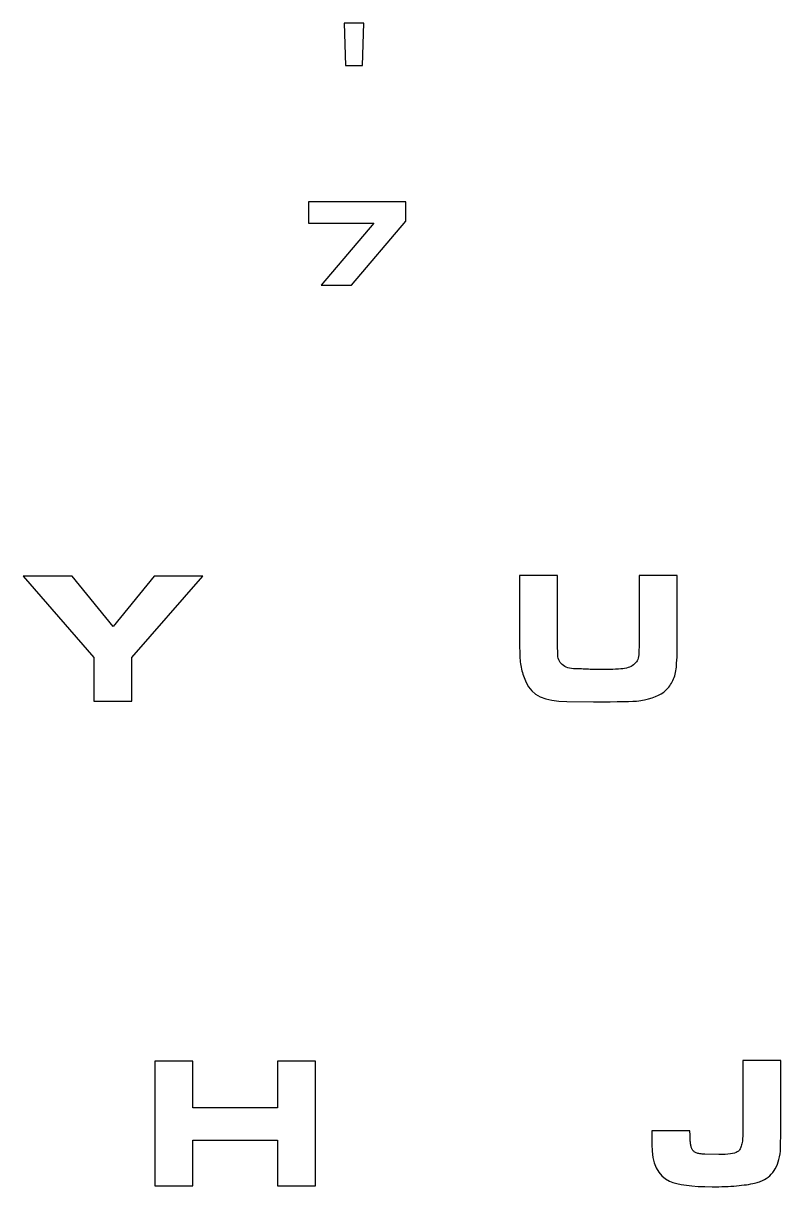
# Model space of a CAD drawing. Header units: metres. Extents: x -11 to 249, y -82 to 6.
# Drawn here: x 101 to 130.69, y -39.92 to 5.67 of the extents above; entities that cross this region are included whole.
import ezdxf

# ---------------------------------------------------------------- set-up
doc = ezdxf.new("R2010")
doc.units = ezdxf.units.M

msp = doc.modelspace()

# ---------------------------------------------------------------- linework, layer by layer
for p, q in [((113.581, 5.66762), (113.625, 4.00874)), ((114.346, 5.66762), (113.581, 5.66762)), ((114.303, 4.00874), (114.346, 5.66762)), ((113.625, 4.00874), (114.303, 4.00874)), ((115.997, -1.32582), (112.18, -1.32582)), ((112.18, -1.32582), (112.18, -2.17062)), ((115.997, -2.08543), (115.997, -1.32582)), ((112.18, -2.17062), (114.746, -2.17062)), ((114.746, -2.17062), (112.682, -4.59749)), ((113.868, -4.59749), (115.997, -2.08543)), ((112.682, -4.59749), (113.868, -4.59749)), ((101.005, -15.9986), (103.776, -19.1814)), ((102.921, -15.9986), (101.005, -15.9986)), ((104.528, -17.9653), (102.921, -15.9986)), ((106.136, -15.9986), (104.528, -17.9653)), ((105.265, -19.1814), (108.044, -15.9986)), ((108.044, -15.9986), (106.136, -15.9986)), ((121.941, -15.9704), (120.452, -15.9704)), ((120.452, -15.9704), (120.452, -18.6657)), ((121.941, -18.7429), (121.941, -15.9704)), ((126.624, -15.9704), (125.135, -15.9704)), ((125.135, -15.9704), (125.135, -18.6426)), ((126.624, -19.1741), (126.624, -15.9704)), ((120.452, -18.6657), (120.464, -19.0607)), ((125.135, -18.6426), (125.123, -19.0173)), ((120.464, -19.0607), (120.465, -19.1355)), ((120.465, -19.1355), (120.468, -19.2094)), ((121.945, -19.0157), (121.941, -18.7429)), ((121.948, -19.085), (121.945, -19.0157)), ((121.956, -19.1504), (121.948, -19.085)), ((125.113, -19.1442), (125.1, -19.202)), ((125.12, -19.0826), (125.113, -19.1442)), ((125.123, -19.0173), (125.12, -19.0826)), ((103.776, -19.1814), (103.776, -20.8869)), ((105.265, -20.8869), (105.265, -19.1814)), ((120.468, -19.2094), (120.473, -19.2824)), ((120.473, -19.2824), (120.48, -19.3544)), ((120.48, -19.3544), (120.489, -19.4254)), ((120.489, -19.4254), (120.5, -19.4955)), ((120.5, -19.4955), (120.514, -19.5646)), ((120.514, -19.5646), (120.529, -19.6328)), ((121.97, -19.2119), (121.956, -19.1504)), ((121.99, -19.2696), (121.97, -19.2119)), ((122.015, -19.3234), (121.99, -19.2696)), ((122.046, -19.3733), (122.015, -19.3234)), ((122.082, -19.4193), (122.046, -19.3733)), ((122.124, -19.4615), (122.082, -19.4193)), ((122.171, -19.4991), (122.124, -19.4615)), ((122.224, -19.5318), (122.171, -19.4991)), ((122.282, -19.5594), (122.224, -19.5318)), ((122.345, -19.5821), (122.282, -19.5594)), ((122.413, -19.5997), (122.345, -19.5821)), ((122.486, -19.6122), (122.413, -19.5997)), ((124.638, -19.5948), (124.569, -19.6093)), ((124.703, -19.5769), (124.638, -19.5948)), ((124.763, -19.5555), (124.703, -19.5769)), ((124.819, -19.5306), (124.763, -19.5555)), ((124.87, -19.5022), (124.819, -19.5306)), ((124.917, -19.4702), (124.87, -19.5022)), ((124.96, -19.4348), (124.917, -19.4702)), ((124.998, -19.3958), (124.96, -19.4348)), ((125.031, -19.353), (124.998, -19.3958)), ((125.059, -19.3064), (125.031, -19.353)), ((125.082, -19.2561), (125.059, -19.3064)), ((125.1, -19.202), (125.082, -19.2561)), ((126.591, -19.6274), (126.598, -19.5545)), ((126.598, -19.5545), (126.603, -19.4793)), ((126.603, -19.4793), (126.604, -19.4021)), ((126.604, -19.4021), (126.624, -19.1741)), ((120.529, -19.6328), (120.546, -19.7003)), ((120.546, -19.7003), (120.565, -19.7675)), ((120.565, -19.7675), (120.585, -19.8344)), ((120.585, -19.8344), (120.607, -19.9009)), ((120.607, -19.9009), (120.631, -19.9672)), ((120.631, -19.9672), (120.656, -20.0331)), ((120.656, -20.0331), (120.683, -20.0988)), ((122.565, -19.6198), (122.486, -19.6122)), ((122.649, -19.6223), (122.565, -19.6198)), ((122.687, -19.6225), (122.649, -19.6223)), ((122.729, -19.6233), (122.687, -19.6225)), ((122.776, -19.6247), (122.729, -19.6233)), ((122.828, -19.6266), (122.776, -19.6247)), ((122.884, -19.629), (122.828, -19.6266)), ((122.945, -19.632), (122.884, -19.629)), ((123.01, -19.6355), (122.945, -19.632)), ((123.15, -19.6436), (123.01, -19.6355)), ((123.216, -19.6471), (123.15, -19.6436)), ((123.276, -19.6501), (123.216, -19.6471)), ((123.333, -19.6525), (123.276, -19.6501)), ((123.384, -19.6544), (123.333, -19.6525)), ((123.431, -19.6557), (123.384, -19.6544)), ((123.474, -19.6566), (123.431, -19.6557)), ((123.512, -19.6568), (123.474, -19.6566)), ((123.676, -19.6562), (123.512, -19.6568)), ((123.829, -19.6545), (123.676, -19.6562)), ((123.97, -19.6517), (123.829, -19.6545)), ((124.1, -19.6477), (123.97, -19.6517)), ((124.217, -19.6425), (124.1, -19.6477)), ((124.322, -19.6362), (124.217, -19.6425)), ((124.415, -19.6288), (124.322, -19.6362)), ((124.496, -19.6202), (124.415, -19.6288)), ((124.569, -19.6093), (124.496, -19.6202)), ((126.462, -20.078), (126.489, -20.0199)), ((126.489, -20.0199), (126.512, -19.9598)), ((126.512, -19.9598), (126.534, -19.8976)), ((126.534, -19.8976), (126.553, -19.8333)), ((126.553, -19.8333), (126.568, -19.7668)), ((126.568, -19.7668), (126.581, -19.6982)), ((126.581, -19.6982), (126.591, -19.6274)), ((120.683, -20.0988), (120.712, -20.1641)), ((120.712, -20.1641), (120.805, -20.3368)), ((120.805, -20.3368), (120.927, -20.4865)), ((120.927, -20.4865), (121.08, -20.6131)), ((126.1, -20.5345), (126.187, -20.4637)), ((126.187, -20.4637), (126.262, -20.3871)), ((126.262, -20.3871), (126.301, -20.3404)), ((126.301, -20.3404), (126.337, -20.2917)), ((126.337, -20.2917), (126.372, -20.2412)), ((126.372, -20.2412), (126.404, -20.1887)), ((126.404, -20.1887), (126.434, -20.1343)), ((126.434, -20.1343), (126.462, -20.078)), ((103.776, -20.8869), (105.265, -20.8869)), ((121.08, -20.6131), (121.263, -20.7168)), ((121.263, -20.7168), (121.477, -20.7973)), ((121.477, -20.7973), (121.721, -20.8549)), ((121.721, -20.8549), (121.995, -20.8895)), ((121.995, -20.8895), (122.299, -20.901)), ((122.299, -20.901), (123.349, -20.9163)), ((123.349, -20.9163), (123.692, -20.9158)), ((123.692, -20.9158), (124, -20.914)), ((124, -20.914), (124.275, -20.9112)), ((124.275, -20.9112), (124.515, -20.9072)), ((124.515, -20.9072), (124.72, -20.902)), ((124.72, -20.902), (124.891, -20.8957)), ((124.891, -20.8957), (125.028, -20.8883)), ((125.028, -20.8883), (125.131, -20.8797)), ((125.131, -20.8797), (125.351, -20.839)), ((125.351, -20.839), (125.503, -20.8026)), ((125.503, -20.8026), (125.644, -20.7604)), ((125.644, -20.7604), (125.775, -20.7125)), ((125.775, -20.7125), (125.894, -20.6589)), ((125.894, -20.6589), (126.002, -20.5995)), ((126.002, -20.5995), (126.1, -20.5345)), ((107.65, -34.9986), (106.161, -34.9986)), ((106.161, -34.9986), (106.161, -39.8869)), ((107.65, -36.8302), (107.65, -34.9986)), ((112.452, -34.9986), (110.962, -34.9986)), ((110.962, -34.9986), (110.962, -36.8302)), ((112.452, -39.8869), (112.452, -34.9986)), ((130.685, -34.9704), (129.196, -34.9704)), ((129.196, -34.9704), (129.196, -37.8747)), ((130.685, -37.8525), (130.685, -34.9704)), ((110.962, -36.8302), (107.65, -36.8302)), ((127.12, -37.7266), (125.631, -37.7266)), ((125.631, -37.7266), (125.631, -38.2638)), ((127.133, -37.8974), (127.12, -37.7266)), ((107.65, -39.8869), (107.65, -38.0898)), ((107.65, -38.0898), (110.962, -38.0898)), ((110.962, -38.0898), (110.962, -39.8869)), ((125.631, -38.2638), (125.642, -38.5293)), ((127.133, -37.9472), (127.133, -37.8974)), ((127.134, -37.995), (127.133, -37.9472)), ((127.136, -38.0408), (127.134, -37.995)), ((127.138, -38.0845), (127.136, -38.0408)), ((127.141, -38.1262), (127.138, -38.0845)), ((127.145, -38.1658), (127.141, -38.1262)), ((127.15, -38.2034), (127.145, -38.1658)), ((127.155, -38.239), (127.15, -38.2034)), ((127.161, -38.2727), (127.155, -38.239)), ((127.167, -38.3045), (127.161, -38.2727)), ((129.154, -38.2808), (129.141, -38.3248)), ((129.165, -38.2333), (129.154, -38.2808)), ((129.174, -38.1823), (129.165, -38.2333)), ((129.182, -38.1278), (129.174, -38.1823)), ((129.188, -38.0698), (129.182, -38.1278)), ((129.192, -38.0083), (129.188, -38.0698)), ((129.195, -37.9433), (129.192, -38.0083)), ((129.196, -37.8747), (129.195, -37.9433)), ((130.678, -38.3974), (130.681, -38.2718)), ((130.681, -38.2718), (130.685, -37.8525)), ((125.642, -38.5293), (125.675, -38.7701)), ((127.174, -38.3345), (127.167, -38.3045)), ((127.181, -38.3626), (127.174, -38.3345)), ((127.189, -38.3889), (127.181, -38.3626)), ((127.198, -38.4133), (127.189, -38.3889)), ((127.207, -38.4359), (127.198, -38.4133)), ((127.216, -38.4567), (127.207, -38.4359)), ((127.227, -38.476), (127.216, -38.4567)), ((127.241, -38.4945), (127.227, -38.476)), ((127.257, -38.5121), (127.241, -38.4945)), ((127.276, -38.5288), (127.257, -38.5121)), ((127.297, -38.5446), (127.276, -38.5288)), ((127.321, -38.5596), (127.297, -38.5446)), ((127.348, -38.5736), (127.321, -38.5596)), ((127.377, -38.5868), (127.348, -38.5736)), ((127.409, -38.5987), (127.377, -38.5868)), ((127.443, -38.609), (127.409, -38.5987)), ((127.48, -38.6178), (127.443, -38.609)), ((127.52, -38.6249), (127.48, -38.6178)), ((127.563, -38.6305), (127.52, -38.6249)), ((127.608, -38.6344), (127.563, -38.6305)), ((127.656, -38.6368), (127.608, -38.6344)), ((127.706, -38.6376), (127.656, -38.6368)), ((128.256, -38.6568), (127.706, -38.6376)), ((128.388, -38.6552), (128.256, -38.6568)), ((128.509, -38.6505), (128.388, -38.6552)), ((128.617, -38.6425), (128.509, -38.6505)), ((128.714, -38.6314), (128.617, -38.6425)), ((128.8, -38.6171), (128.714, -38.6314)), ((128.873, -38.5995), (128.8, -38.6171)), ((128.934, -38.5789), (128.873, -38.5995)), ((128.984, -38.555), (128.934, -38.5789)), ((129.009, -38.538), (128.984, -38.555)), ((129.032, -38.5177), (129.009, -38.538)), ((129.054, -38.494), (129.032, -38.5177)), ((129.074, -38.4669), (129.054, -38.494)), ((129.093, -38.4364), (129.074, -38.4669)), ((129.11, -38.4026), (129.093, -38.4364)), ((129.126, -38.3654), (129.11, -38.4026)), ((129.141, -38.3248), (129.126, -38.3654)), ((130.616, -38.8461), (130.639, -38.7419)), ((130.639, -38.7419), (130.657, -38.6324)), ((130.657, -38.6324), (130.67, -38.5176)), ((130.67, -38.5176), (130.678, -38.3974)), ((125.675, -38.7701), (125.729, -38.9862)), ((125.729, -38.9862), (125.805, -39.1776)), ((125.805, -39.1776), (125.903, -39.3444)), ((130.47, -39.2093), (130.514, -39.1266)), ((130.514, -39.1266), (130.553, -39.0385)), ((130.553, -39.0385), (130.587, -38.945)), ((130.587, -38.945), (130.616, -38.8461)), ((125.903, -39.3444), (126.023, -39.4864)), ((126.023, -39.4864), (126.164, -39.6038)), ((126.164, -39.6038), (126.327, -39.6966)), ((129.95, -39.6803), (129.998, -39.6568)), ((129.998, -39.6568), (130.046, -39.6314)), ((130.046, -39.6314), (130.119, -39.5879)), ((130.119, -39.5879), (130.188, -39.5388)), ((130.188, -39.5388), (130.253, -39.4841)), ((130.253, -39.4841), (130.314, -39.4238)), ((130.314, -39.4238), (130.37, -39.3579)), ((130.37, -39.3579), (130.422, -39.2864)), ((130.422, -39.2864), (130.47, -39.2093)), ((106.161, -39.8869), (107.65, -39.8869)), ((110.962, -39.8869), (112.452, -39.8869)), ((126.327, -39.6966), (126.459, -39.7481)), ((126.459, -39.7481), (126.613, -39.7927)), ((126.613, -39.7927), (126.789, -39.8305)), ((126.789, -39.8305), (126.987, -39.8614)), ((126.987, -39.8614), (127.207, -39.8854)), ((127.207, -39.8854), (127.449, -39.9026)), ((127.449, -39.9026), (127.713, -39.9129)), ((127.713, -39.9129), (127.999, -39.9163)), ((127.999, -39.9163), (128.13, -39.9158)), ((128.13, -39.9158), (128.257, -39.914)), ((128.257, -39.914), (128.381, -39.9112)), ((128.381, -39.9112), (128.502, -39.9072)), ((128.502, -39.9072), (128.619, -39.902)), ((128.619, -39.902), (128.733, -39.8957)), ((128.733, -39.8957), (128.844, -39.8883)), ((128.844, -39.8883), (128.951, -39.8797)), ((128.951, -39.8797), (129.055, -39.8701)), ((129.055, -39.8701), (129.154, -39.8596)), ((129.154, -39.8596), (129.249, -39.8482)), ((129.249, -39.8482), (129.34, -39.8359)), ((129.34, -39.8359), (129.426, -39.8228)), ((129.426, -39.8228), (129.508, -39.8087)), ((129.508, -39.8087), (129.586, -39.7938)), ((129.586, -39.7938), (129.659, -39.7779)), ((129.659, -39.7779), (129.708, -39.7667)), ((129.708, -39.7667), (129.757, -39.7535)), ((129.757, -39.7535), (129.805, -39.7383)), ((129.805, -39.7383), (129.854, -39.7209)), ((129.854, -39.7209), (129.902, -39.7016)), ((129.902, -39.7016), (129.95, -39.6803))]:
    msp.add_line(p, q)

doc.saveas('drawing.dxf')
